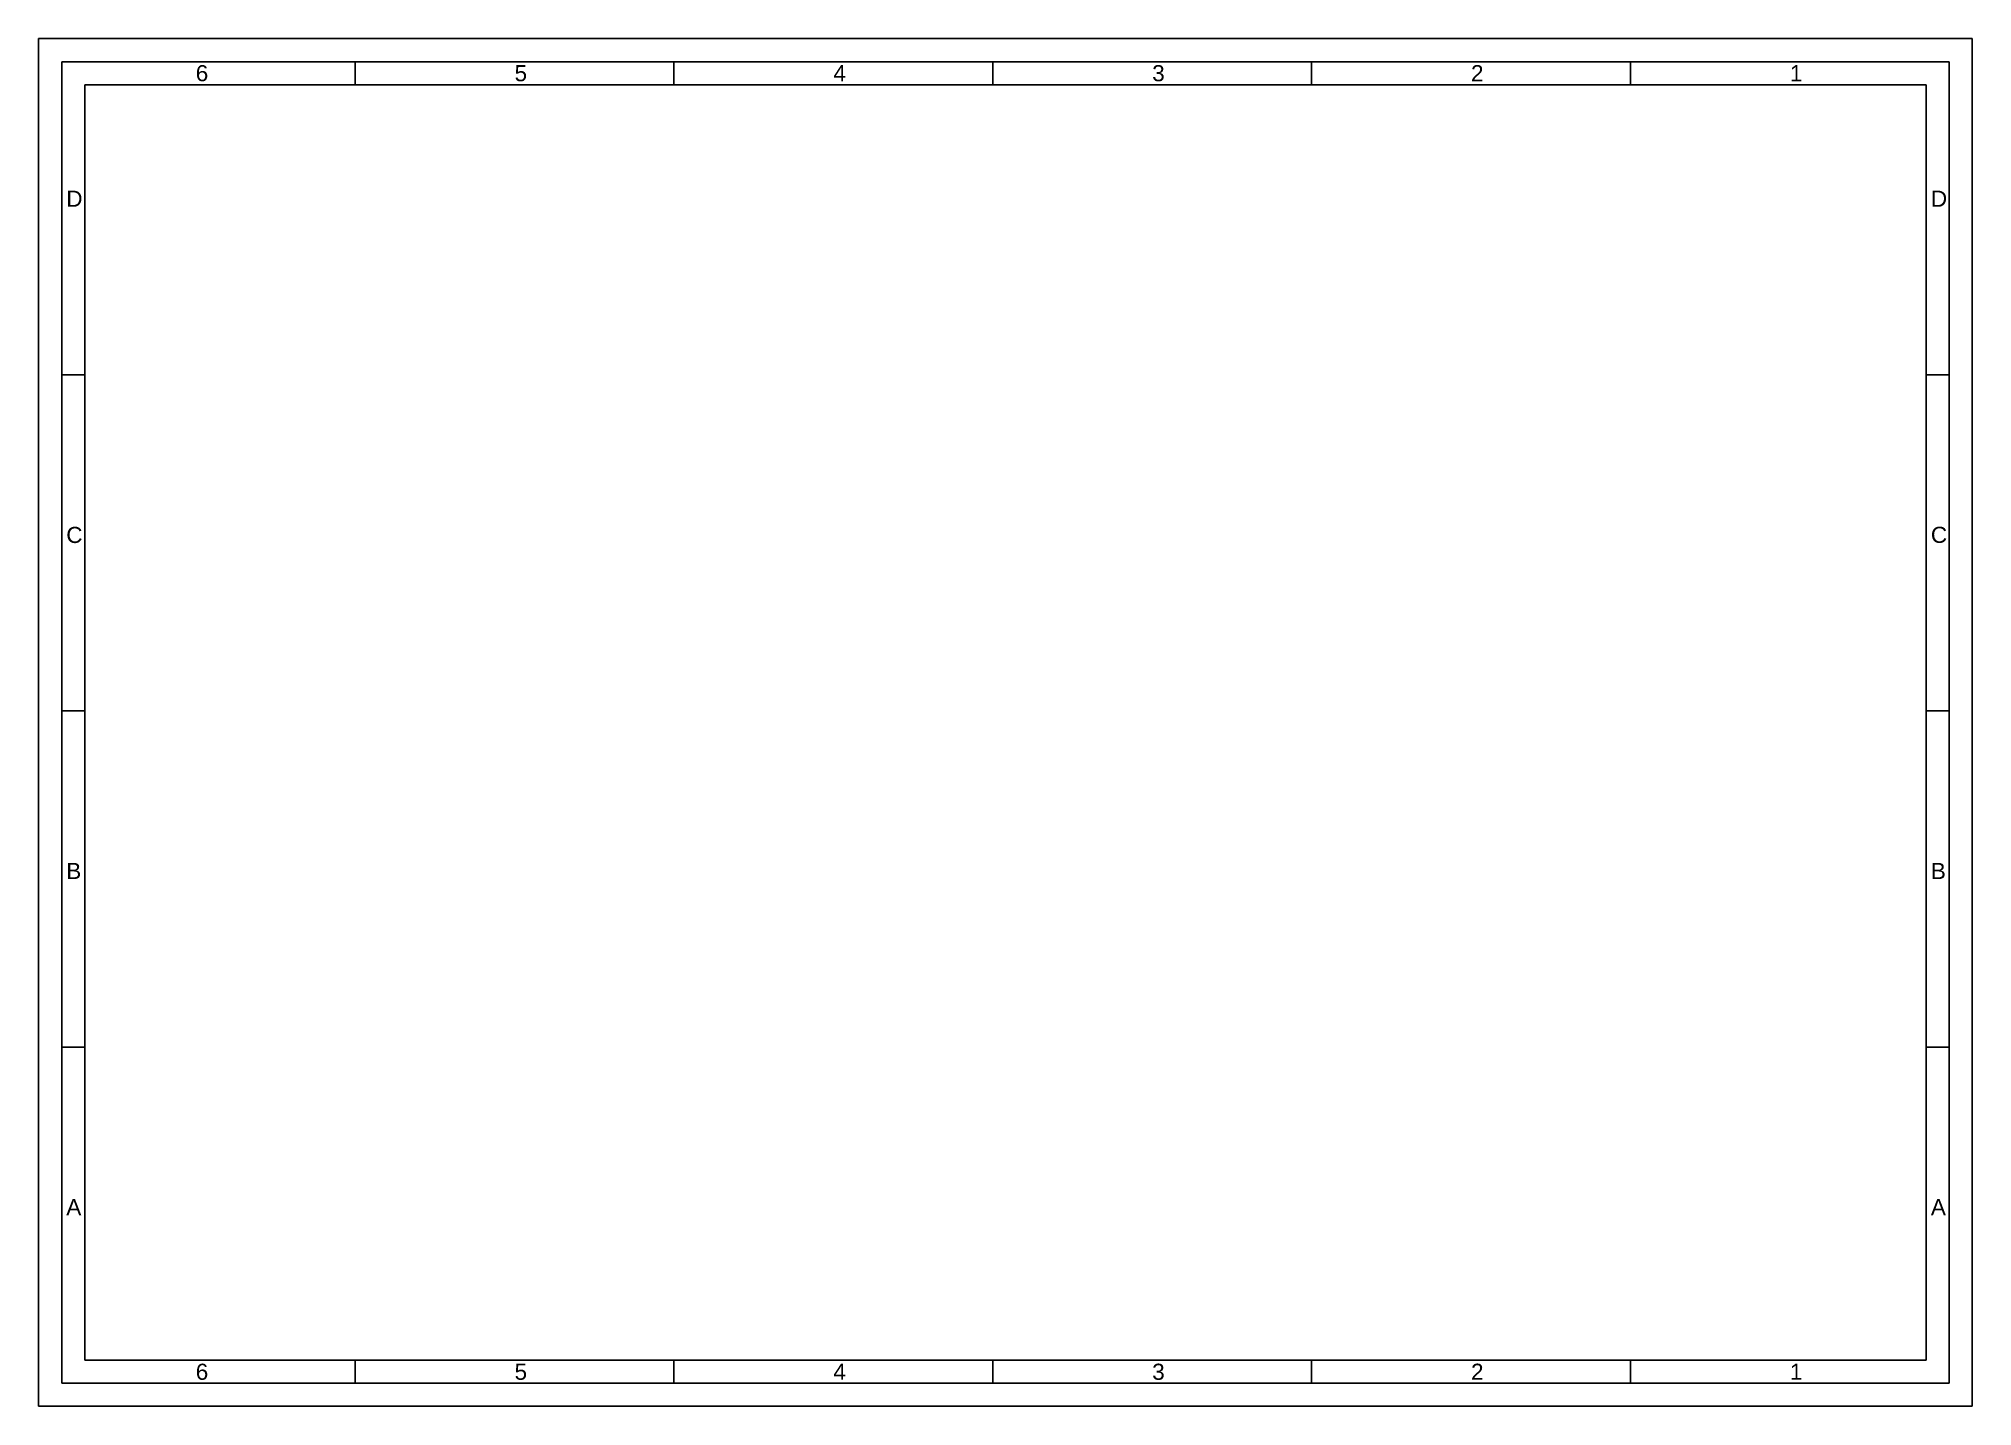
# Paper-space layout 'A3' of a CAD drawing. Header units: millimetres. Extents: x -3 to 417, y -3 to 294.
import ezdxf

# ---------------------------------------------------------------- set-up
doc = ezdxf.new("R2010")
doc.units = ezdxf.units.MM
doc.header["$LTSCALE"] = 5
doc.layers.add('RAHMEN', color=7, linetype='Continuous')
doc.styles.get("Standard").update_dxf_attribs({"font": 'arial.ttf'})

# ---------------------------------------------------------------- blocks, each defined once
blk = doc.blocks.new('A3 Rahmen')
at = {"layer": 'RAHMEN', "color": 3}
for p, q in [((325, 244.76), (325, 541.76)), ((325, 541.76), (745, 541.76)), ((330, 541.76), (335, 541.76)), ((735, 541.76), (740, 541.76)), ((745, 244.76), (745, 541.76)), ((330, 536.76), (740, 536.76)), ((330, 249.76), (330, 536.76)), ((393.75, 531.76), (393.75, 536.76)), ((463, 531.76), (463, 536.76)), ((532.25, 531.76), (532.25, 536.76)), ((601.5, 531.76), (601.5, 536.76)), ((670.75, 531.76), (670.75, 536.76)), ((740, 249.76), (740, 536.76)), ((335, 531.76), (735, 531.76)), ((335, 254.76), (335, 531.76)), ((735, 254.76), (735, 531.76)), ((330, 468.76), (335, 468.76)), ((735, 468.76), (740, 468.76)), ((330, 395.76), (335, 395.76)), ((735, 395.76), (740, 395.76)), ((330, 322.76), (335, 322.76)), ((735, 322.76), (740, 322.76)), ((335, 254.76), (735, 254.76)), ((393.75, 249.76), (393.75, 254.76)), ((463, 249.76), (463, 254.76)), ((532.25, 249.76), (532.25, 254.76)), ((601.5, 249.76), (601.5, 254.76)), ((670.75, 249.76), (670.75, 254.76)), ((330, 249.76), (740, 249.76)), ((325, 244.76), (745, 244.76))]:
    blk.add_line(p, q, dxfattribs=at)
at = {"layer": 'RAHMEN', "color": 2}
for s, p in [('6', (359.12, 532.51)), ('5', (428.37, 532.51)), ('4', (497.62, 532.51)), ('3', (566.87, 532.51)), ('2', (636.12, 532.51)), ('1', (705.37, 532.51)), ('D', (331, 505.26)), ('D', (736, 505.26)), ('C', (331, 432.24)), ('C', (736, 432.26)), ('B', (331, 359.26)), ('B', (736, 359.26)), ('A', (331, 286.26)), ('A', (736, 286.26)), ('6', (359.12, 250.51)), ('5', (428.37, 250.51)), ('4', (497.62, 250.51)), ('3', (566.87, 250.51)), ('2', (636.12, 250.51)), ('1', (705.37, 250.51))]:
    blk.add_text(s, height=3.5, dxfattribs=at).set_placement(p)

psp = doc.layouts.new('A3')

# ---------------------------------------------------------------- block references
psp.add_blockref('A3 Rahmen', (-328.18, -247.93))

doc.saveas('drawing.dxf')
